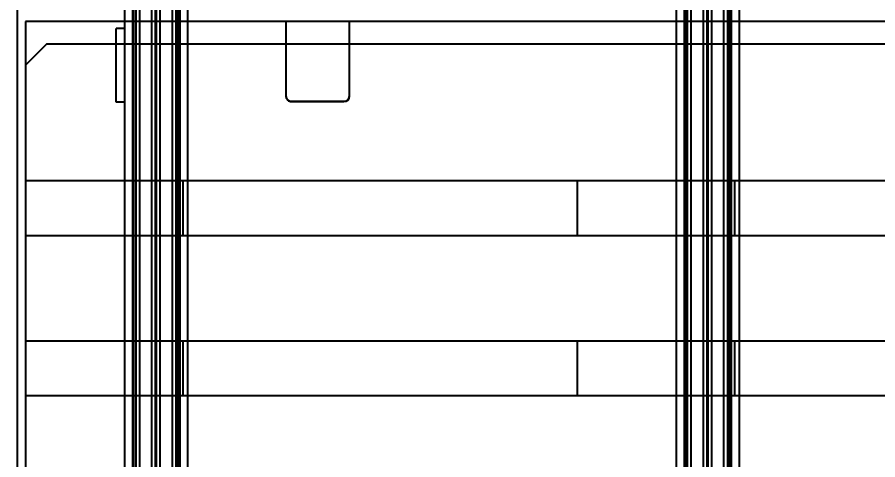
# Model space of a CAD drawing. Header units: millimetres. Extents: x -383313 to -161684, y -117025 to 99224.
# Drawn here: x -348746 to -347927, y -3809 to -3388 of the extents above; entities that cross this region are included whole.
import ezdxf

# ---------------------------------------------------------------- set-up
doc = ezdxf.new("R2010")
doc.units = ezdxf.units.MM
doc.header["$MEASUREMENT"] = 0
doc.layers.get('Defpoints').update_dxf_attribs({"color": 31})
for name, color, linetype in [('001__КОНСТРУКТИВ__размеры внутр.', 7, 'Continuous'), ('PV-10B1', 7, 'Continuous'), ('PV-3401', 7, 'Continuous')]:
    doc.layers.add(name, color=color, linetype=linetype)
doc.styles.add('PSTUDIO', font='arial.ttf')
doc.dimstyles.new('PS_TICK', dxfattribs={"dimscale": 100, "dimtxt": 2.5, "dimasz": 1, "dimexe": 2, "dimexo": 2, "dimgap": 1, "dimtad": 1, "dimdec": 0, "dimzin": 0, "dimdsep": 46, "dimtxsty": 'PSTUDIO', "dimblk": 'ARCHTICK', "dimcen": 2, "dimdle": 1.5, "dimse1": 1, "dimse2": 1, "dimadec": 0, "dimazin": 0, "dimtfac": 1, "dimtdec": 0, "dimtix": 1, "dimtmove": 1, "dimatfit": 3, "dimldrblk": 'ARCHTICK', "dimfxl": 1, "dimtolj": 1, "dimtzin": 0, "dimarcsym": 0})

# ---------------------------------------------------------------- blocks, each defined once
blk = doc.blocks.new('_ArchTick')
at = {"color": 0, "linetype": 'ByBlock', "const_width": 0.15}
blk.add_lwpolyline([(-0.5, -0.5), (0.5, 0.5)], dxfattribs=at)
blk = doc.blocks.new('*D267')
at = {"layer": '001__КОНСТРУКТИВ__размеры внутр.', "color": 0, "lineweight": -2, "ltscale": 100, "transparency": 16777216}
for p, q in [((-349188.38, -1822.52), (-349188.38, -4257.72)), ((-344174, -2819.4), (-344174, -4257.72)), ((-349338.38, -4057.72), (-344024, -4057.72))]:
    blk.add_line(p, q, dxfattribs=at)
at = {"layer": 'Defpoints', "color": 0, "ltscale": 100, "transparency": 16777216}
for p in [(-349188.38, -1622.52), (-344174, -2619.4), (-344174, -4057.72)]:
    blk.add_point(p, dxfattribs=at)
at = {"layer": '001__КОНСТРУКТИВ__размеры внутр.', "color": 0, "lineweight": -2, "ltscale": 100, "transparency": 16777216, "xscale": 100, "yscale": 100, "zscale": 100, "rotation": 180}
blk.add_blockref('_ArchTick', (-349188.38, -4057.72), dxfattribs=at)
at = {"layer": '001__КОНСТРУКТИВ__размеры внутр.', "color": 0, "lineweight": -2, "ltscale": 100, "transparency": 16777216, "xscale": 100, "yscale": 100, "zscale": 100}
blk.add_blockref('_ArchTick', (-344174, -4057.72), dxfattribs=at)
at = {"layer": '001__КОНСТРУКТИВ__размеры внутр.', "color": 0, "ltscale": 100, "transparency": 16777216, "insert": (-346681.19, -3830.08), "char_height": 250, "attachment_point": 5, "style": 'PSTUDIO'}
blk.add_mtext('\\A1;5014', dxfattribs=at)
blk = doc.blocks.new('паллета1')
at = {"color": 44}
for p, q in [((130, -600), (130, 600)), ((182.5, 600), (182.5, -600)), ((282.5, -600), (282.5, 600)), ((335, 600), (335, -600)), ((0, 580), (0, -580)), ((182.5, 75), (130, 75)), ((335, 75), (282.5, 75)), ((130, -75), (182.5, -75)), ((282.5, -75), (335, -75)), ((182.5, -450), (130, -450)), ((335, -450), (282.5, -450)), ((0, -580), (20, -600)), ((20, -600), (130, -600)), ((130, -600), (182.5, -600)), ((182.5, -600), (282.5, -600)), ((282.5, -600), (335, -600)), ((335, -600), (465, -600))]:
    blk.add_line(p, q, dxfattribs=at)
blk = doc.blocks.new('*U200')
at = {"layer": 'PV-3401'}
for p, q in [((-1658.6, 5357.65), (1031.4, 5357.65)), ((-1658.6, 5350.15), (1146.4, 5350.15)), ((1146.4, 5348.7), (-1658.6, 5348.7)), ((1146.4, 5346.69), (-1658.6, 5346.69)), ((1146.4, 5343.19), (-1658.6, 5343.19)), ((1146.4, 5331.51), (-1658.6, 5331.51)), ((1146.4, 5328.01), (-1658.6, 5328.01)), ((1146.4, 5327.23), (-1658.6, 5327.23)), ((1146.4, 5323.73), (-1658.6, 5323.73)), ((1146.4, 5312.05), (-1658.6, 5312.05)), ((1146.4, 5308.55), (-1658.6, 5308.55)), ((1146.4, 5306.54), (-1658.6, 5306.54)), ((-1658.6, 5305.15), (1146.4, 5305.15)), ((-1658.6, 5297.65), (1031.4, 5297.65)), ((-1658.6, 4832.65), (1031.4, 4832.65)), ((-1658.6, 4825.15), (1146.4, 4825.15)), ((1146.4, 4823.7), (-1658.6, 4823.7)), ((1146.4, 4821.69), (-1658.6, 4821.69)), ((1146.4, 4818.19), (-1658.6, 4818.19)), ((1146.4, 4806.51), (-1658.6, 4806.51)), ((1146.4, 4803.01), (-1658.6, 4803.01)), ((1146.4, 4802.23), (-1658.6, 4802.23)), ((1146.4, 4798.73), (-1658.6, 4798.73)), ((1146.4, 4787.05), (-1658.6, 4787.05)), ((1146.4, 4783.55), (-1658.6, 4783.55)), ((1146.4, 4781.54), (-1658.6, 4781.54)), ((-1658.6, 4780.15), (1146.4, 4780.15)), ((-1658.6, 4772.65), (1031.4, 4772.65)), ((-1383.6, 4772.65), (-1383.6, 4764.65)), ((-1313.6, 4772.65), (-1313.6, 4764.65)), ((-1313.6, 4764.65), (-1383.6, 4764.65))]:
    blk.add_line(p, q, dxfattribs=at)
blk = doc.blocks.new('A$C4af2c1f4')
at = {"ltscale": 100}
blk.add_line((0, 421.5), (0, -421.5), dxfattribs=at)
at = {"layer": 'PV-10B1'}
for p, q in [((-8, 620.84), (-8, -420.84)), ((1028.1, 421.5), (0, 421.5)), ((248, 350.2), (248, 421.5)), ((308, 421.5), (308, 350.2)), ((248, 350.2), (248, 350.18)), ((303, 345.2), (253, 345.2)), ((253, 345.19), (303, 345.19)), ((308, 350.18), (308, 350.2))]:
    blk.add_line(p, q, dxfattribs=at)
at = {"layer": 'PV-10B1', "extrusion": (0, 0, -1)}
for centre, major_axis, start_param, end_param in [((253, 350.2), (-5, 0), -1.570796, 0), ((303, 350.2), (5, 0), 0, 1.570796)]:
    blk.add_ellipse(centre, major_axis=major_axis, ratio=0.999998, start_param=start_param, end_param=end_param, dxfattribs=at)
at = {"layer": 'PV-10B1'}
for centre, start_param, end_param in [((253, 350.18), -3.141593, -1.570796), ((303, 350.18), -1.570796, 0)]:
    blk.add_ellipse(centre, major_axis=(5, 0), ratio=0.997976, start_param=start_param, end_param=end_param, dxfattribs=at)

msp = doc.modelspace()

# ---------------------------------------------------------------- block references
at = {"ltscale": 100}
msp.add_blockref('A$C4af2c1f4', (-348738.30781, -3813.17737), dxfattribs=at)
at = {"color": 2, "rotation": 270}
msp.add_blockref('паллета1', (-348138.30781, -3413.17737), dxfattribs=at)
at = {"layer": 'PV-3401', "rotation": 270}
msp.add_blockref('*U200', (-353416.7874, -4782.09965), dxfattribs=at)

# ---------------------------------------------------------------- dimensions: what is measured, and where the dimension line sits
at = {"layer": '001__КОНСТРУКТИВ__размеры внутр.', "ltscale": 100}
dim = msp.add_linear_dim(base=(-344174.00217, -4057.72011), p1=(-349188.38174, -1622.52354), p2=(-344174.00217, -2619.3977), dimstyle='PS_TICK', override={"dimse1": 0, "dimse2": 0}, dxfattribs=at)
dim.commit()
dim.dimension.update_dxf_attribs({"geometry": '*D267', "text_midpoint": (-346681.19195, -3830.07686)})

doc.saveas('drawing.dxf')
